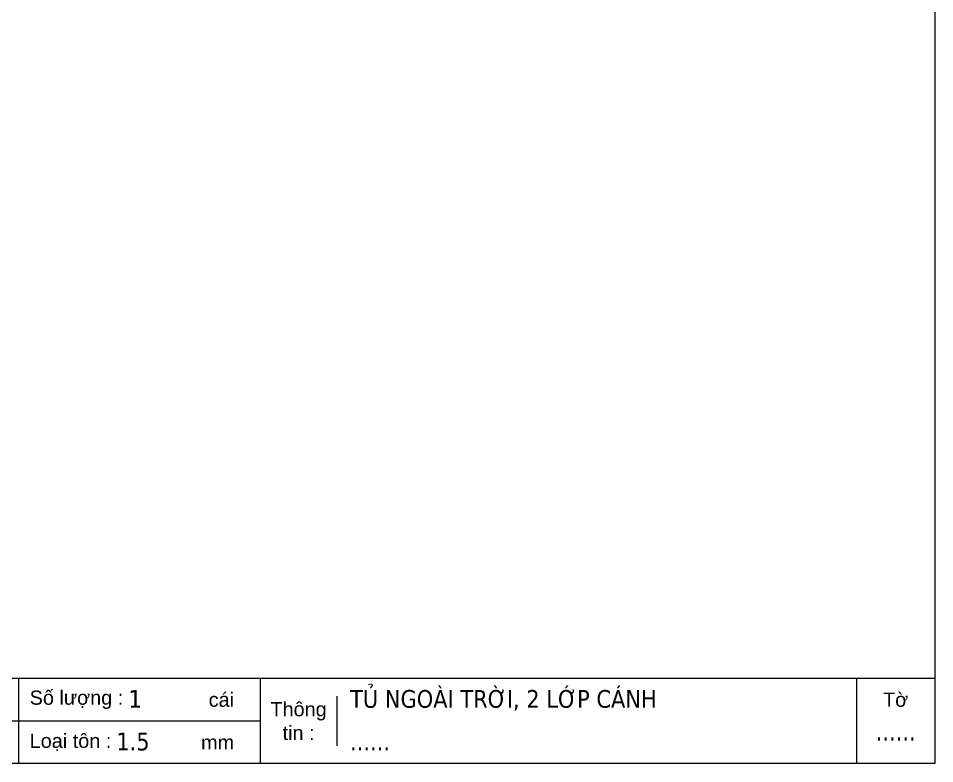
# Model space of a CAD drawing. Header units: millimetres. Extents: x 0 to 6126, y 0 to 4331.
# Drawn here: x 3464 to 6126, y 0 to 2166 of the extents above; entities that cross this region are included whole.
import ezdxf
from ezdxf.enums import TextEntityAlignment as Align

# ---------------------------------------------------------------- set-up
doc = ezdxf.new("R2010")
doc.units = ezdxf.units.MM
doc.styles.add('Arial', font='arial.ttf')
doc.styles.add('Tahoma (Input Text)', font='tahoma.ttf')

# ---------------------------------------------------------------- blocks, each defined once
blk = doc.blocks.new('khungtenAsean2')
at = {"color": 7}
for p, q in [((2970, -1980), (0, -1980)), ((1680, -1980), (1680, -2100)), ((2020, -1980), (2020, -2100)), ((2860, -1980), (2860, -2100)), ((2128.3, -2005), (2128.3, -2075)), ((2020, -2040), (0, -2040))]:
    blk.add_line(p, q, dxfattribs=at)
blk.add_lwpolyline([(0, 0), (2970, 0), (2970, -2100), (0, -2100)], close=True, dxfattribs=at)
at = {"color": 2, "char_height": 20, "style": 'Arial'}
for s, insert, width, attachment_point in [('  Số lượng :', (1680, -2010), 917.634, 4), ('cái', (1947.6, -2010), 917.634, 4), ('Tờ', (2915, -2010), 110, 5), ('Thông\\Ptin :', (2074.2, -2040), 108.311, 5), ('  Loại tôn :', (1680, -2070), 917.634, 4), ('mm', (1936.9, -2070), 917.634, 4)]:
    blk.add_mtext(s, dxfattribs=dict(at, insert=insert, width=width, attachment_point=attachment_point))
at = {"color": 1, "style": 'Tahoma (Input Text)', "flags": 8}
for tag, p in [('#01', (137.1, -2021.3)), ('#03', (506.6, -2019.3)), ('#05', (1106.6, -2021.3)), ('#07', (1834.7, -2021.3)), ('#09', (2146.7, -2021.3)), ('#02', (98.5, -2081.3)), ('#04', (486.1, -2081.3)), ('#06', (1065.3, -2081.3)), ('#08', (1817.4, -2081.3)), ('#10', (2146.7, -2081.3))]:
    blk.add_attdef(tag, p, '', height=25, dxfattribs=at)
blk.add_attdef('#11', text='', height=25, dxfattribs=at).set_placement((2915, -2067.3), align=Align.CENTER)

msp = doc.modelspace()

# ---------------------------------------------------------------- block references
at = {"color": 7}
ref = msp.add_blockref('khungtenAsean2', (0, 4331.3), dxfattribs=dict(at, xscale=2.0625, yscale=2.0625, zscale=2.0625))
ref.add_attrib('#11', '......', dxfattribs={"color": 1, "height": 51.56, "style": 'Tahoma (Input Text)'}).set_placement((6012.2, 67.3), align=Align.CENTER)
ref.add_attrib('#09', 'TỦ NGOÀI TRỜI, 2 LỚP CÁNH', (4427.6, 162.4), dxfattribs={"color": 1, "height": 51.562, "style": 'Tahoma (Input Text)'})
ref.add_attrib('#10', '......', (4427.6, 38.6), dxfattribs={"color": 1, "height": 51.56, "style": 'Tahoma (Input Text)'})
ref.add_attrib('#08', '1.5', (3748.5, 38.6), dxfattribs={"color": 1, "height": 51.56, "style": 'Tahoma (Input Text)'})
ref.add_attrib('#07', '1', (3784, 162.4), dxfattribs={"color": 1, "height": 51.6, "style": 'Tahoma (Input Text)'})

doc.saveas('drawing.dxf')
